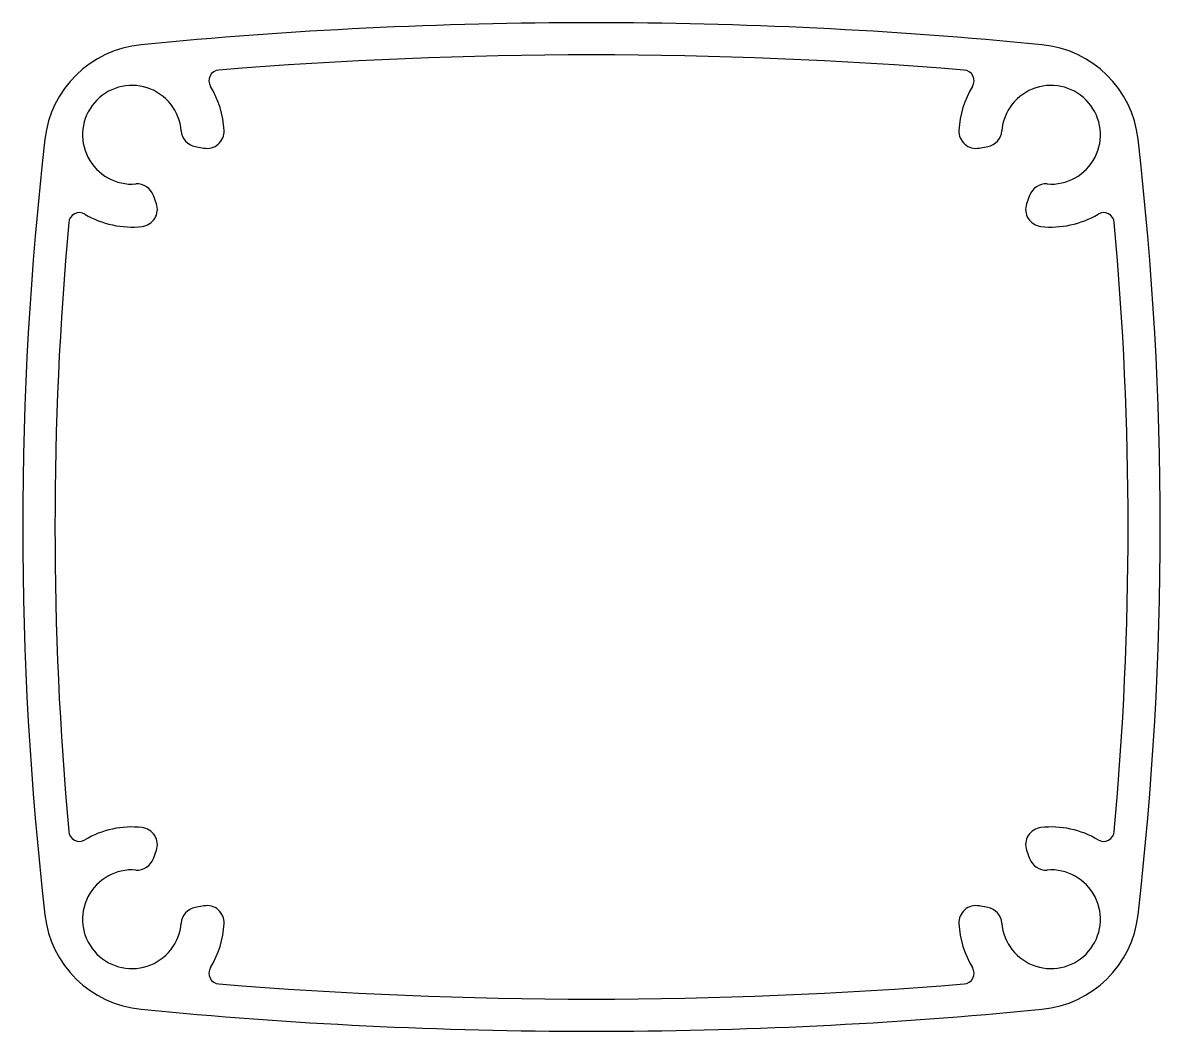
# Model space of a CAD drawing. Extents: x 2856.9 to 2909.9, y 1342.8 to 1389.8.
import ezdxf

# ---------------------------------------------------------------- set-up
doc = ezdxf.new("R2010")
doc.units = 0
doc.layers.get('0').update_dxf_attribs({"linetype": 'CONTINUOUS'})

msp = doc.modelspace()

# ---------------------------------------------------------------- linework, layer by layer
for p, q in [((2864.967, 1384.067), (2865.372, 1383.992)), ((2901.497, 1383.992), (2901.902, 1384.067)), ((2863.16, 1381.401), (2863.022, 1381.789)), ((2903.847, 1381.789), (2903.709, 1381.401)), ((2863.022, 1350.877), (2863.16, 1351.266)), ((2903.709, 1351.266), (2903.847, 1350.877)), ((2865.372, 1348.674), (2864.967, 1348.599)), ((2901.902, 1348.599), (2901.497, 1348.674))]:
    msp.add_line(p, q)
for centre, radius, start, end in [((2883.435, 1174.208), 215.625, 84.4146, 95.5854), ((2862.935, 1383.833), 5, 95.5854, 173.459), ((2903.935, 1383.833), 5, 6.541, 84.4146), ((2883.435, 1174.208), 214.125, 85.34803, 94.65197), ((2866.109, 1387.13), 0.5, 94.652, 211.6282), ((2900.76, 1387.13), 0.5, 328.3718, 85.348), ((2862.022, 1384.612), 2.3, 4.4692, 274.5587), ((2862.022, 1384.612), 4.3, 2.727, 31.6282), ((2904.847, 1384.612), 4.3, 148.3718, 177.273), ((2904.847, 1384.612), 2.3, 265.4413, 175.5308), ((3015.56, 1366.333), 158.625, 173.45902, 186.54098), ((2865.113, 1384.854), 0.8, 184.4692, 259.514), ((2865.518, 1384.779), 0.8, 259.514, 2.727), ((2901.351, 1384.779), 0.8, 177.273, 280.486), ((2901.757, 1384.854), 0.8, 280.486, 355.5308), ((2751.31, 1366.333), 158.625, 353.45902, 6.54098), ((2862.268, 1381.522), 0.8, 19.514, 94.5587), ((2904.601, 1381.522), 0.8, 85.4413, 160.486), ((2862.406, 1381.134), 0.8, 276.301, 19.514), ((2904.463, 1381.134), 0.8, 160.486, 263.699), ((2859.575, 1380.483), 0.5, 59.3518, 174.8168), ((2862.022, 1384.612), 4.3, 239.3518, 276.301), ((2904.847, 1384.612), 4.3, 263.699, 300.6482), ((2907.294, 1380.483), 0.5, 5.1832, 120.6482), ((3015.56, 1366.333), 157.125, 174.81679, 185.18321), ((2751.31, 1366.333), 157.125, 354.81679, 5.18321), ((2859.575, 1352.184), 0.5, 185.1832, 300.6482), ((2862.022, 1348.054), 4.3, 83.699, 120.6482), ((2862.406, 1351.533), 0.8, 340.486, 83.699), ((2904.463, 1351.533), 0.8, 96.301, 199.514), ((2904.847, 1348.054), 4.3, 59.3518, 96.301), ((2907.294, 1352.184), 0.5, 239.3518, 354.8168), ((2862.268, 1351.144), 0.8, 265.4413, 340.486), ((2904.601, 1351.144), 0.8, 199.514, 274.5587), ((2862.022, 1348.054), 2.3, 85.4413, 355.5308), ((2904.847, 1348.054), 2.3, 184.4692, 94.5587), ((2865.113, 1347.813), 0.8, 100.486, 175.5308), ((2865.518, 1347.888), 0.8, 357.273, 100.486), ((2901.351, 1347.888), 0.8, 79.514, 182.727), ((2901.757, 1347.813), 0.8, 4.4692, 79.514), ((2862.935, 1348.833), 5, 186.541, 264.4146), ((2862.022, 1348.054), 4.3, 328.3718, 357.273), ((2904.847, 1348.054), 4.3, 182.727, 211.6282), ((2903.935, 1348.833), 5, 275.5854, 353.459), ((2866.109, 1345.537), 0.5, 148.3718, 265.348), ((2900.76, 1345.537), 0.5, 274.652, 31.6282), ((2883.435, 1558.458), 214.125, 265.34803, 274.65197), ((2883.435, 1558.458), 215.625, 264.4146, 275.5854)]:
    msp.add_arc(centre, radius, start, end)

doc.saveas('drawing.dxf')
